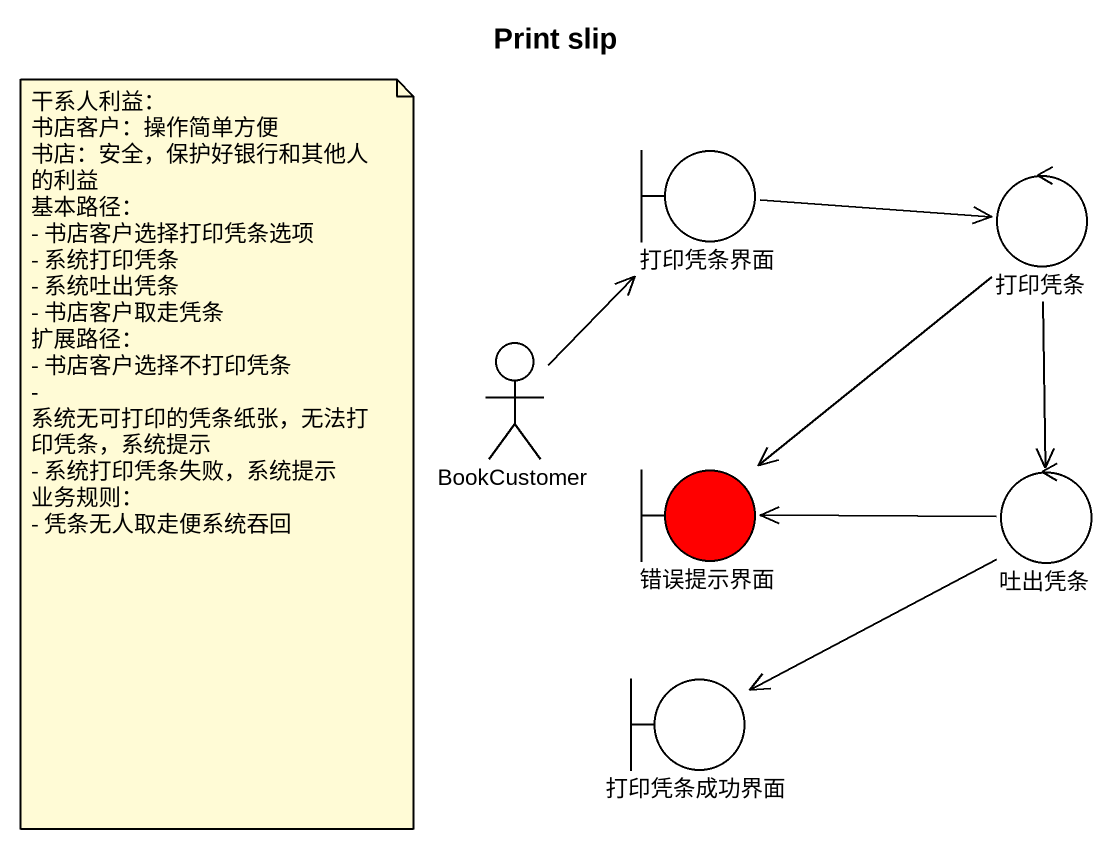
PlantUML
@startuml
title Print slip
boundary 打印凭条界面
control 打印凭条
actor BookCustomer
boundary 错误提示界面 #FF0000
control 吐出凭条
boundary 打印凭条成功界面
打印凭条界面 -right-> 打印凭条
打印凭条 --> 错误提示界面
打印凭条 --> 吐出凭条
BookCustomer -up-> 打印凭条界面
吐出凭条 -left-> 错误提示界面
吐出凭条 -left-> 打印凭条成功界面
note as N1
  干系人利益：
  书店客户：操作简单方便
  书店：安全，保护好银行和其他人的利益
  基本路径：
  - 书店客户选择打印凭条选项
  - 系统打印凭条
  - 系统吐出凭条
  - 书店客户取走凭条
  扩展路径：
  - 书店客户选择不打印凭条
  - 系统无可打印的凭条纸张，无法打印凭条，系统提示
  - 系统打印凭条失败，系统提示
  业务规则：
  - 凭条无人取走便系统吞回
end note
@enduml
